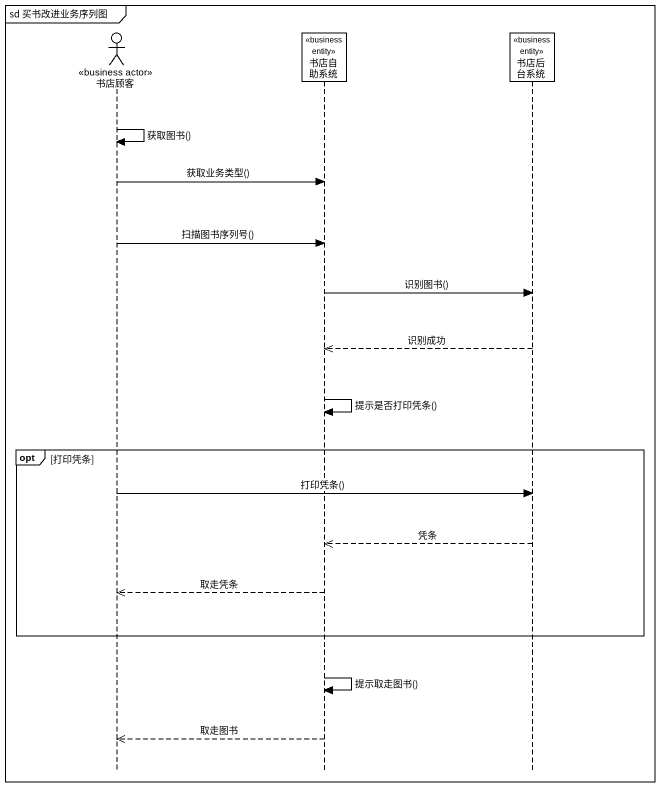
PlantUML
@startuml
mainframe sd 买书改进业务序列图
hide footbox
actor 书店顾客 <<business actor>>
participant 书店自助系统 <<business entity>>
participant 书店后台系统 <<business entity>>

书店顾客 -> 书店顾客 : 获取图书()
书店顾客 -> 书店自助系统 : 获取业务类型()
书店顾客 -> 书店自助系统 : 扫描图书序列号()
书店自助系统 -> 书店后台系统 : 识别图书()
书店后台系统 -->> 书店自助系统 : 识别成功
书店自助系统 -> 书店自助系统 : 提示是否打印凭条()
opt 打印凭条
  书店顾客 -> 书店后台系统 : 打印凭条()
  书店后台系统 -->> 书店自助系统 : 凭条
  书店自助系统 -->> 书店顾客 : 取走凭条
end
书店自助系统 -> 书店自助系统 : 提示取走图书()
书店自助系统 -->> 书店顾客 : 取走图书
@enduml
